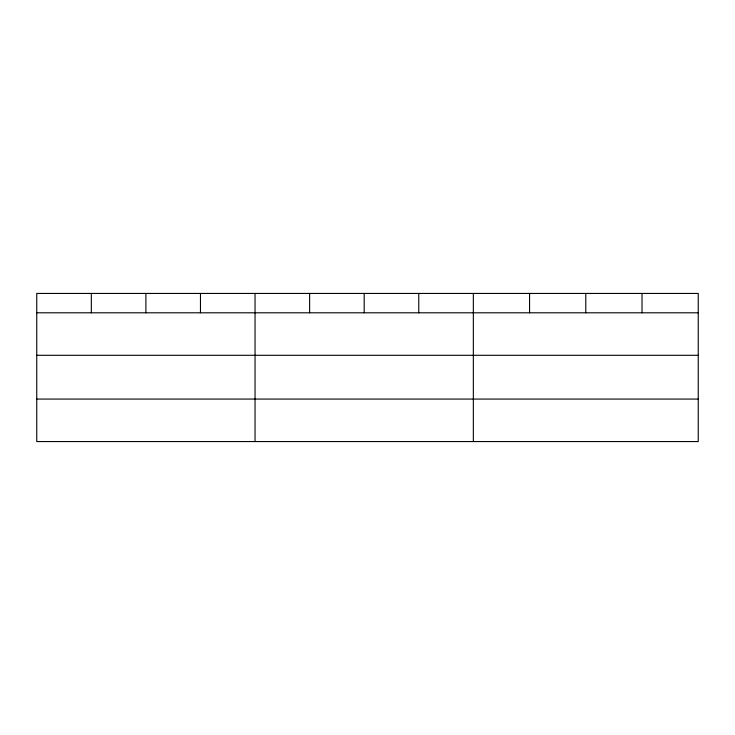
<?xml version="1.0" encoding="UTF-8"?>
<svg xmlns="http://www.w3.org/2000/svg" width="735" height="735" viewBox="0 0 735 735"><rect width="100%" height="100%" fill="white"/><g stroke="black" fill="none" stroke-linecap="round" stroke-linejoin="round"><path stroke-width="1.1" d="M698.25 355.29L698.25 293.44L36.75 293.44L36.75 441.56L698.25 441.56L698.25 355.29L36.75 355.29M36.75 312.798L698.25 312.798M36.75 399.068L698.25 399.068M642.022 293.44L642.022 312.798M585.795 293.44L585.795 312.798M529.567 293.44L529.567 312.798M473.34 293.44L473.34 441.56M418.766 293.44L418.766 312.798M364.192 293.44L364.192 312.798M309.619 293.44L309.619 312.798M255.045 293.44L255.045 441.56M200.471 293.44L200.471 312.798M145.898 293.44L145.898 312.798M91.324 293.44L91.324 312.798"/></g></svg>
